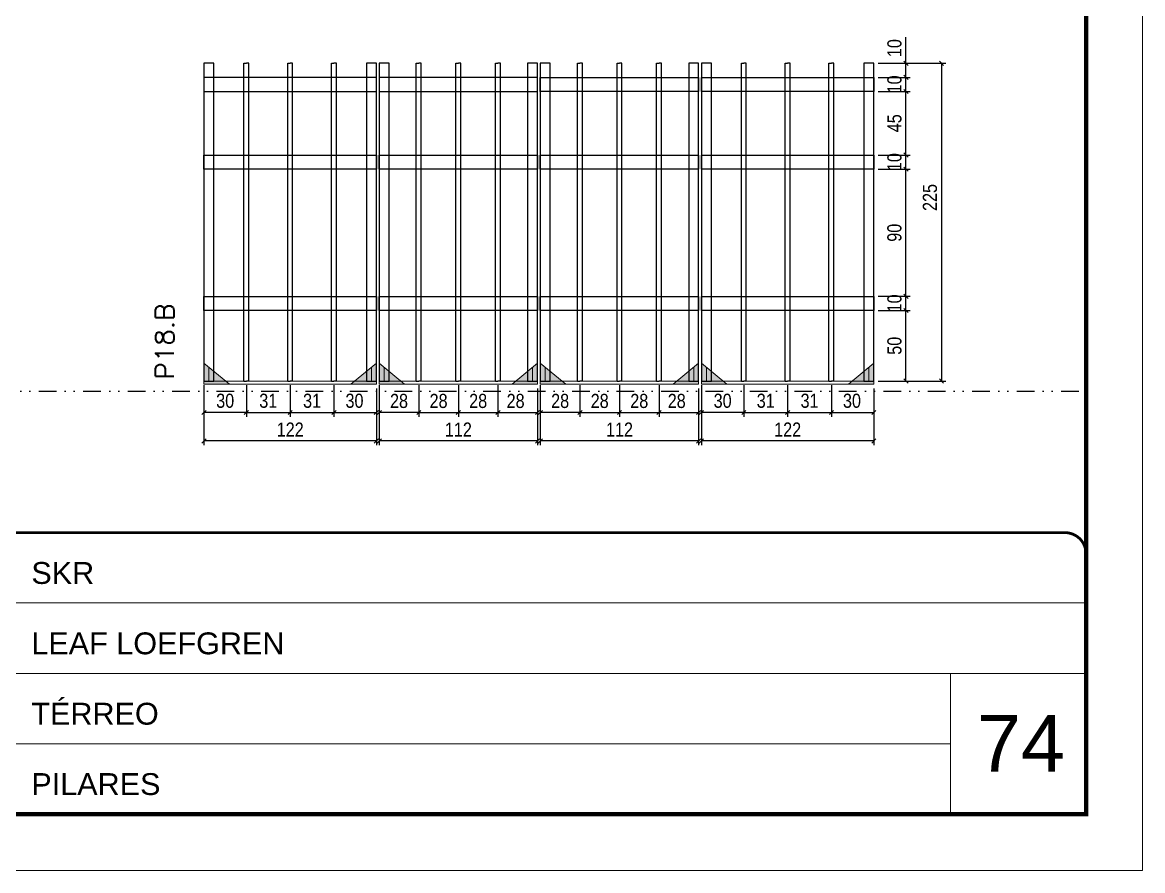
# Model space of a CAD drawing. Extents: x 14400 to 27878, y -21631 to 6985.
# Drawn here: x 16691 to 17483, y -14740 to -14139 of the extents above; entities that cross this region are included whole.
import ezdxf

# ---------------------------------------------------------------- set-up
doc = ezdxf.new("R2010")
doc.units = 0
for name, pattern in [('CONTINUO', [0]), ('DASHED', [0.75, 0.5, -0.25]), ('DIVIDE2', [0.625, 0.25, -0.125, 0, -0.125, 0, -0.125]), ('HIDDEN', [0.375, 0.25, -0.125])]:
    doc.linetypes.add(name, pattern=pattern)
for name, color, linetype, lineweight in [('CARIMBO', 255, 'Continuous', 9), ('Folhas', 255, 'Continuous', 9), ('Madeira', 126, 'Continuous', 18), ('Sarr 2.2x7', 40, 'Continuous', 9), ('SARRAFO DE PRESSAO', 251, 'DASHED', 9), ('Texto Seção', 7, 'Continuous', 15)]:
    doc.layers.add(name, color=color, linetype=linetype, lineweight=lineweight)
for name, color, linetype in [('COTA', 241, 'Continuous'), ('Nível', 160, 'Continuous'), ('SARR_2.2x10', 60, 'Continuous'), ('SARR_3.5x7', 81, 'Continuous'), ('SARR_7x7', 40, 'Continuous')]:
    doc.layers.add(name, color=color, linetype=linetype)
doc.styles.add('ARIAL', font='arial.ttf')
doc.styles.add('COTA TECNICA', font='techl___.ttf', dxfattribs={"height": 10})
doc.styles.add('REGUA-120', font='ROMANS.shx', dxfattribs={"height": 15})
doc.dimstyles.new('PAINEL', dxfattribs={"dimtxt": 10, "dimasz": 3, "dimexe": 3, "dimexo": 3, "dimgap": 3, "dimtad": 1, "dimdec": 1, "dimzin": 12, "dimdsep": 46, "dimtxsty": 'COTA TECNICA', "dimblk1": 'OBLIQUE', "dimblk2": 'OBLIQUE', "dimsah": 1, "dimcen": 0.9, "dimclrd": 4, "dimclre": 4, "dimclrt": 240, "dimadec": 1, "dimazin": 3, "dimtfac": 1, "dimtdec": 1, "dimtmove": 0, "dimatfit": 3, "dimfxl": 1, "dimtolj": 1, "dimtzin": 12, "dimarcsym": 0})

# ---------------------------------------------------------------- blocks, each defined once
blk = doc.blocks.new('9999999999')
at = {"color": 30, "linetype": 'CONTINUO'}
for p, q in [((98564.56, 34379.64), (99583.98, 34379.64)), ((98564.56, 34329.83), (99487.98, 34329.83)), ((99583.98, 34329.83), (99487.98, 34329.83)), ((99487.98, 34329.83), (99487.98, 34230.21)), ((98564.56, 34280.02), (99487.98, 34280.02))]:
    blk.add_line(p, q, dxfattribs=at)
at = {"color": 30, "linetype": 'CONTINUO', "const_width": 2}
blk.add_lwpolyline([(99583.98, 34230.21), (99583.98, 34414.45, 0.414214), (99568.98, 34429.45), (98228.98, 34429.45, 0.414214), (98213.98, 34414.45), (98213.98, 34245.21, 0.414214), (98228.98, 34230.21), (99583.98, 34230.21)], format="xyb", dxfattribs=at)
at = {"layer": 'Folhas'}
blk.add_lwpolyline([(98138.98, 34190.21), (99623.98, 34190.21), (99623.98, 35240.21), (98138.98, 35240.21)], close=True, dxfattribs=at)
at = {"layer": 'Folhas', "color": 30, "const_width": 3}
blk.add_lwpolyline([(98213.98, 34230.21), (99583.98, 34230.21), (99583.98, 35200.21), (98213.98, 35200.21)], close=True, dxfattribs=at)
at = {"color": 7, "linetype": 'Continuous', "ltscale": 5, "style": 'ARIAL'}
for s, height, p in [('SKR', 15.483, (98837.68, 34393.13)), ('LEAF LOEFGREN', 15.4829, (98837.68, 34343.32)), ('TÉRREO', 15.483, (98837.68, 34293.51)), ('PILARES', 15.483, (98837.68, 34243.7))]:
    blk.add_text(s, height=height, dxfattribs=at).set_placement(p)
blk = doc.blocks.new('_Oblique')
at = {"color": 0, "linetype": 'ByBlock', "lineweight": -2}
blk.add_line((-0.5, -0.5), (0.5, 0.5), dxfattribs=at)
blk = doc.blocks.new('*D2986')
at = {"layer": 'COTA', "color": 4, "lineweight": -2, "transparency": 16777216}
for p, q in [((16943.32, -14411.34), (16943.32, -14438.52)), ((17055.32, -14411.34), (17055.32, -14438.52)), ((17055.32, -14435.52), (16943.32, -14435.52))]:
    blk.add_line(p, q, dxfattribs=at)
at = {"layer": 'Defpoints', "color": 0, "transparency": 16777216}
for p in [(16943.32, -14408.34), (17055.32, -14408.34), (16943.32, -14435.52)]:
    blk.add_point(p, dxfattribs=at)
at = {"layer": 'COTA', "color": 4, "lineweight": -2, "transparency": 16777216, "xscale": 3, "yscale": 3, "zscale": 3, "rotation": 180}
blk.add_blockref('_Oblique', (16943.32, -14435.52), dxfattribs=at)
at = {"layer": 'COTA', "color": 4, "lineweight": -2, "transparency": 16777216, "xscale": 3, "yscale": 3, "zscale": 3}
blk.add_blockref('_Oblique', (17055.32, -14435.52), dxfattribs=at)
at = {"layer": 'COTA', "color": 240, "transparency": 16777216, "insert": (16999.32, -14427.46), "char_height": 10, "attachment_point": 5, "style": 'COTA TECNICA'}
blk.add_mtext('\\A1;112', dxfattribs=at)
blk = doc.blocks.new('*D2987')
at = {"layer": 'COTA', "color": 4, "lineweight": -2, "transparency": 16777216}
for p, q in [((16943.32, -14396.14), (16943.32, -14418.34)), ((16971.32, -14396.14), (16971.32, -14418.34)), ((16971.32, -14415.34), (16943.32, -14415.34))]:
    blk.add_line(p, q, dxfattribs=at)
at = {"layer": 'Defpoints', "color": 0, "transparency": 16777216}
for p in [(16943.32, -14393.14), (16971.32, -14393.14), (16943.32, -14415.34)]:
    blk.add_point(p, dxfattribs=at)
at = {"layer": 'COTA', "color": 4, "lineweight": -2, "transparency": 16777216, "xscale": 3, "yscale": 3, "zscale": 3, "rotation": 180}
blk.add_blockref('_Oblique', (16943.32, -14415.34), dxfattribs=at)
at = {"layer": 'COTA', "color": 4, "lineweight": -2, "transparency": 16777216, "xscale": 3, "yscale": 3, "zscale": 3}
blk.add_blockref('_Oblique', (16971.32, -14415.34), dxfattribs=at)
at = {"layer": 'COTA', "color": 240, "transparency": 16777216, "insert": (16957.32, -14407.25), "char_height": 10, "attachment_point": 5, "style": 'COTA TECNICA'}
blk.add_mtext('\\A1;28', dxfattribs=at)
blk = doc.blocks.new('*D2988')
at = {"layer": 'COTA', "color": 4, "lineweight": -2, "transparency": 16777216}
for p, q in [((17027.32, -14396.14), (17027.32, -14418.34)), ((17055.32, -14398.34), (17055.32, -14418.34)), ((17027.32, -14415.34), (17055.32, -14415.34))]:
    blk.add_line(p, q, dxfattribs=at)
at = {"layer": 'Defpoints', "color": 0, "transparency": 16777216}
for p in [(17027.32, -14393.14), (17055.32, -14395.34), (17055.32, -14415.34)]:
    blk.add_point(p, dxfattribs=at)
at = {"layer": 'COTA', "color": 4, "lineweight": -2, "transparency": 16777216, "xscale": 3, "yscale": 3, "zscale": 3, "rotation": 180}
blk.add_blockref('_Oblique', (17027.32, -14415.34), dxfattribs=at)
at = {"layer": 'COTA', "color": 4, "lineweight": -2, "transparency": 16777216, "xscale": 3, "yscale": 3, "zscale": 3}
blk.add_blockref('_Oblique', (17055.32, -14415.34), dxfattribs=at)
at = {"layer": 'COTA', "color": 240, "transparency": 16777216, "insert": (17039.82, -14407.25), "char_height": 10, "attachment_point": 5, "style": 'COTA TECNICA'}
blk.add_mtext('\\A1;28', dxfattribs=at)
blk = doc.blocks.new('*D2989')
at = {"layer": 'COTA', "color": 4, "lineweight": -2, "transparency": 16777216}
for p, q in [((16971.32, -14396.14), (16971.32, -14418.34)), ((16999.32, -14396.14), (16999.32, -14418.34)), ((16971.32, -14415.34), (16999.32, -14415.34))]:
    blk.add_line(p, q, dxfattribs=at)
at = {"layer": 'Defpoints', "color": 0, "transparency": 16777216}
for p in [(16971.32, -14393.14), (16999.32, -14393.14), (16999.32, -14415.34)]:
    blk.add_point(p, dxfattribs=at)
at = {"layer": 'COTA', "color": 4, "lineweight": -2, "transparency": 16777216, "xscale": 3, "yscale": 3, "zscale": 3, "rotation": 180}
blk.add_blockref('_Oblique', (16971.32, -14415.34), dxfattribs=at)
at = {"layer": 'COTA', "color": 4, "lineweight": -2, "transparency": 16777216, "xscale": 3, "yscale": 3, "zscale": 3}
blk.add_blockref('_Oblique', (16999.32, -14415.34), dxfattribs=at)
at = {"layer": 'COTA', "color": 240, "transparency": 16777216, "insert": (16985.32, -14407.25), "char_height": 10, "attachment_point": 5, "style": 'COTA TECNICA'}
blk.add_mtext('\\A1;28', dxfattribs=at)
blk = doc.blocks.new('*D2990')
at = {"layer": 'COTA', "color": 4, "lineweight": -2, "transparency": 16777216}
for p, q in [((16999.32, -14396.14), (16999.32, -14418.34)), ((17027.32, -14396.14), (17027.32, -14418.34)), ((16999.32, -14415.34), (17027.32, -14415.34))]:
    blk.add_line(p, q, dxfattribs=at)
at = {"layer": 'Defpoints', "color": 0, "transparency": 16777216}
for p in [(16999.32, -14393.14), (17027.32, -14393.14), (17027.32, -14415.34)]:
    blk.add_point(p, dxfattribs=at)
at = {"layer": 'COTA', "color": 4, "lineweight": -2, "transparency": 16777216, "xscale": 3, "yscale": 3, "zscale": 3, "rotation": 180}
blk.add_blockref('_Oblique', (16999.32, -14415.34), dxfattribs=at)
at = {"layer": 'COTA', "color": 4, "lineweight": -2, "transparency": 16777216, "xscale": 3, "yscale": 3, "zscale": 3}
blk.add_blockref('_Oblique', (17027.32, -14415.34), dxfattribs=at)
at = {"layer": 'COTA', "color": 240, "transparency": 16777216, "insert": (17013.32, -14407.25), "char_height": 10, "attachment_point": 5, "style": 'COTA TECNICA'}
blk.add_mtext('\\A1;28', dxfattribs=at)
blk = doc.blocks.new('*D2991')
at = {"layer": 'COTA', "color": 4, "lineweight": -2, "transparency": 16777216}
for p, q in [((16819.32, -14411.34), (16819.32, -14438.52)), ((16941.32, -14411.34), (16941.32, -14438.52)), ((16941.32, -14435.52), (16819.32, -14435.52))]:
    blk.add_line(p, q, dxfattribs=at)
at = {"layer": 'Defpoints', "color": 0, "transparency": 16777216}
for p in [(16819.32, -14408.34), (16941.32, -14408.34), (16819.32, -14435.52)]:
    blk.add_point(p, dxfattribs=at)
at = {"layer": 'COTA', "color": 4, "lineweight": -2, "transparency": 16777216, "xscale": 3, "yscale": 3, "zscale": 3, "rotation": 180}
blk.add_blockref('_Oblique', (16819.32, -14435.52), dxfattribs=at)
at = {"layer": 'COTA', "color": 4, "lineweight": -2, "transparency": 16777216, "xscale": 3, "yscale": 3, "zscale": 3}
blk.add_blockref('_Oblique', (16941.32, -14435.52), dxfattribs=at)
at = {"layer": 'COTA', "color": 240, "transparency": 16777216, "insert": (16880.32, -14427.46), "char_height": 10, "attachment_point": 5, "style": 'COTA TECNICA'}
blk.add_mtext('\\A1;122', dxfattribs=at)
blk = doc.blocks.new('*D2992')
at = {"layer": 'COTA', "color": 4, "lineweight": -2, "transparency": 16777216}
for p, q in [((16819.32, -14396.14), (16819.32, -14418.34)), ((16849.32, -14396.14), (16849.32, -14418.34)), ((16849.32, -14415.34), (16819.32, -14415.34))]:
    blk.add_line(p, q, dxfattribs=at)
at = {"layer": 'Defpoints', "color": 0, "transparency": 16777216}
for p in [(16819.32, -14393.14), (16849.32, -14393.14), (16819.32, -14415.34)]:
    blk.add_point(p, dxfattribs=at)
at = {"layer": 'COTA', "color": 4, "lineweight": -2, "transparency": 16777216, "xscale": 3, "yscale": 3, "zscale": 3, "rotation": 180}
blk.add_blockref('_Oblique', (16819.32, -14415.34), dxfattribs=at)
at = {"layer": 'COTA', "color": 4, "lineweight": -2, "transparency": 16777216, "xscale": 3, "yscale": 3, "zscale": 3}
blk.add_blockref('_Oblique', (16849.32, -14415.34), dxfattribs=at)
at = {"layer": 'COTA', "color": 240, "transparency": 16777216, "insert": (16834.32, -14407.12), "char_height": 10, "attachment_point": 5, "style": 'COTA TECNICA'}
blk.add_mtext('\\A1;30', dxfattribs=at)
blk = doc.blocks.new('*D2993')
at = {"layer": 'COTA', "color": 4, "lineweight": -2, "transparency": 16777216}
for p, q in [((16911.32, -14396.14), (16911.32, -14418.34)), ((16941.32, -14398.34), (16941.32, -14418.34)), ((16911.32, -14415.34), (16941.32, -14415.34))]:
    blk.add_line(p, q, dxfattribs=at)
at = {"layer": 'Defpoints', "color": 0, "transparency": 16777216}
for p in [(16911.32, -14393.14), (16941.32, -14395.34), (16941.32, -14415.34)]:
    blk.add_point(p, dxfattribs=at)
at = {"layer": 'COTA', "color": 4, "lineweight": -2, "transparency": 16777216, "xscale": 3, "yscale": 3, "zscale": 3, "rotation": 180}
blk.add_blockref('_Oblique', (16911.32, -14415.34), dxfattribs=at)
at = {"layer": 'COTA', "color": 4, "lineweight": -2, "transparency": 16777216, "xscale": 3, "yscale": 3, "zscale": 3}
blk.add_blockref('_Oblique', (16941.32, -14415.34), dxfattribs=at)
at = {"layer": 'COTA', "color": 240, "transparency": 16777216, "insert": (16925.82, -14407.12), "char_height": 10, "attachment_point": 5, "style": 'COTA TECNICA'}
blk.add_mtext('\\A1;30', dxfattribs=at)
blk = doc.blocks.new('*D2994')
at = {"layer": 'COTA', "color": 4, "lineweight": -2, "transparency": 16777216}
for p, q in [((16849.32, -14396.14), (16849.32, -14418.34)), ((16880.32, -14396.14), (16880.32, -14418.34)), ((16849.32, -14415.34), (16880.32, -14415.34))]:
    blk.add_line(p, q, dxfattribs=at)
at = {"layer": 'Defpoints', "color": 0, "transparency": 16777216}
for p in [(16849.32, -14393.14), (16880.32, -14393.14), (16880.32, -14415.34)]:
    blk.add_point(p, dxfattribs=at)
at = {"layer": 'COTA', "color": 4, "lineweight": -2, "transparency": 16777216, "xscale": 3, "yscale": 3, "zscale": 3, "rotation": 180}
blk.add_blockref('_Oblique', (16849.32, -14415.34), dxfattribs=at)
at = {"layer": 'COTA', "color": 4, "lineweight": -2, "transparency": 16777216, "xscale": 3, "yscale": 3, "zscale": 3}
blk.add_blockref('_Oblique', (16880.32, -14415.34), dxfattribs=at)
at = {"layer": 'COTA', "color": 240, "transparency": 16777216, "insert": (16864.82, -14407.12), "char_height": 10, "attachment_point": 5, "style": 'COTA TECNICA'}
blk.add_mtext('\\A1;31', dxfattribs=at)
blk = doc.blocks.new('*D2995')
at = {"layer": 'COTA', "color": 4, "lineweight": -2, "transparency": 16777216}
for p, q in [((16880.32, -14396.14), (16880.32, -14418.34)), ((16911.32, -14396.14), (16911.32, -14418.34)), ((16880.32, -14415.34), (16911.32, -14415.34))]:
    blk.add_line(p, q, dxfattribs=at)
at = {"layer": 'Defpoints', "color": 0, "transparency": 16777216}
for p in [(16880.32, -14393.14), (16911.32, -14393.14), (16911.32, -14415.34)]:
    blk.add_point(p, dxfattribs=at)
at = {"layer": 'COTA', "color": 4, "lineweight": -2, "transparency": 16777216, "xscale": 3, "yscale": 3, "zscale": 3, "rotation": 180}
blk.add_blockref('_Oblique', (16880.32, -14415.34), dxfattribs=at)
at = {"layer": 'COTA', "color": 4, "lineweight": -2, "transparency": 16777216, "xscale": 3, "yscale": 3, "zscale": 3}
blk.add_blockref('_Oblique', (16911.32, -14415.34), dxfattribs=at)
at = {"layer": 'COTA', "color": 240, "transparency": 16777216, "insert": (16895.82, -14407.12), "char_height": 10, "attachment_point": 5, "style": 'COTA TECNICA'}
blk.add_mtext('\\A1;31', dxfattribs=at)
blk = doc.blocks.new('*D2996')
at = {"layer": 'COTA', "color": 4, "lineweight": -2, "transparency": 16777216}
for p, q in [((17057.32, -14411.34), (17057.32, -14438.52)), ((17169.32, -14411.34), (17169.32, -14438.52)), ((17169.32, -14435.52), (17057.32, -14435.52))]:
    blk.add_line(p, q, dxfattribs=at)
at = {"layer": 'Defpoints', "color": 0, "transparency": 16777216}
for p in [(17057.32, -14408.34), (17169.32, -14408.34), (17057.32, -14435.52)]:
    blk.add_point(p, dxfattribs=at)
at = {"layer": 'COTA', "color": 4, "lineweight": -2, "transparency": 16777216, "xscale": 3, "yscale": 3, "zscale": 3, "rotation": 180}
blk.add_blockref('_Oblique', (17057.32, -14435.52), dxfattribs=at)
at = {"layer": 'COTA', "color": 4, "lineweight": -2, "transparency": 16777216, "xscale": 3, "yscale": 3, "zscale": 3}
blk.add_blockref('_Oblique', (17169.32, -14435.52), dxfattribs=at)
at = {"layer": 'COTA', "color": 240, "transparency": 16777216, "insert": (17113.32, -14427.46), "char_height": 10, "attachment_point": 5, "style": 'COTA TECNICA'}
blk.add_mtext('\\A1;112', dxfattribs=at)
blk = doc.blocks.new('*D2997')
at = {"layer": 'COTA', "color": 4, "lineweight": -2, "transparency": 16777216}
for p, q in [((17057.32, -14396.14), (17057.32, -14418.34)), ((17085.32, -14396.14), (17085.32, -14418.34)), ((17085.32, -14415.34), (17057.32, -14415.34))]:
    blk.add_line(p, q, dxfattribs=at)
at = {"layer": 'Defpoints', "color": 0, "transparency": 16777216}
for p in [(17057.32, -14393.14), (17085.32, -14393.14), (17057.32, -14415.34)]:
    blk.add_point(p, dxfattribs=at)
at = {"layer": 'COTA', "color": 4, "lineweight": -2, "transparency": 16777216, "xscale": 3, "yscale": 3, "zscale": 3, "rotation": 180}
blk.add_blockref('_Oblique', (17057.32, -14415.34), dxfattribs=at)
at = {"layer": 'COTA', "color": 4, "lineweight": -2, "transparency": 16777216, "xscale": 3, "yscale": 3, "zscale": 3}
blk.add_blockref('_Oblique', (17085.32, -14415.34), dxfattribs=at)
at = {"layer": 'COTA', "color": 240, "transparency": 16777216, "insert": (17071.32, -14407.25), "char_height": 10, "attachment_point": 5, "style": 'COTA TECNICA'}
blk.add_mtext('\\A1;28', dxfattribs=at)
blk = doc.blocks.new('*D2998')
at = {"layer": 'COTA', "color": 4, "lineweight": -2, "transparency": 16777216}
for p, q in [((17141.32, -14396.14), (17141.32, -14418.34)), ((17169.32, -14398.34), (17169.32, -14418.34)), ((17141.32, -14415.34), (17169.32, -14415.34))]:
    blk.add_line(p, q, dxfattribs=at)
at = {"layer": 'Defpoints', "color": 0, "transparency": 16777216}
for p in [(17141.32, -14393.14), (17169.32, -14395.34), (17169.32, -14415.34)]:
    blk.add_point(p, dxfattribs=at)
at = {"layer": 'COTA', "color": 4, "lineweight": -2, "transparency": 16777216, "xscale": 3, "yscale": 3, "zscale": 3, "rotation": 180}
blk.add_blockref('_Oblique', (17141.32, -14415.34), dxfattribs=at)
at = {"layer": 'COTA', "color": 4, "lineweight": -2, "transparency": 16777216, "xscale": 3, "yscale": 3, "zscale": 3}
blk.add_blockref('_Oblique', (17169.32, -14415.34), dxfattribs=at)
at = {"layer": 'COTA', "color": 240, "transparency": 16777216, "insert": (17153.82, -14407.25), "char_height": 10, "attachment_point": 5, "style": 'COTA TECNICA'}
blk.add_mtext('\\A1;28', dxfattribs=at)
blk = doc.blocks.new('*D2999')
at = {"layer": 'COTA', "color": 4, "lineweight": -2, "transparency": 16777216}
for p, q in [((17085.32, -14396.14), (17085.32, -14418.34)), ((17113.32, -14396.14), (17113.32, -14418.34)), ((17085.32, -14415.34), (17113.32, -14415.34))]:
    blk.add_line(p, q, dxfattribs=at)
at = {"layer": 'Defpoints', "color": 0, "transparency": 16777216}
for p in [(17085.32, -14393.14), (17113.32, -14393.14), (17113.32, -14415.34)]:
    blk.add_point(p, dxfattribs=at)
at = {"layer": 'COTA', "color": 4, "lineweight": -2, "transparency": 16777216, "xscale": 3, "yscale": 3, "zscale": 3, "rotation": 180}
blk.add_blockref('_Oblique', (17085.32, -14415.34), dxfattribs=at)
at = {"layer": 'COTA', "color": 4, "lineweight": -2, "transparency": 16777216, "xscale": 3, "yscale": 3, "zscale": 3}
blk.add_blockref('_Oblique', (17113.32, -14415.34), dxfattribs=at)
at = {"layer": 'COTA', "color": 240, "transparency": 16777216, "insert": (17099.32, -14407.25), "char_height": 10, "attachment_point": 5, "style": 'COTA TECNICA'}
blk.add_mtext('\\A1;28', dxfattribs=at)
blk = doc.blocks.new('*D3000')
at = {"layer": 'COTA', "color": 4, "lineweight": -2, "transparency": 16777216}
for p, q in [((17113.32, -14396.14), (17113.32, -14418.34)), ((17141.32, -14396.14), (17141.32, -14418.34)), ((17113.32, -14415.34), (17141.32, -14415.34))]:
    blk.add_line(p, q, dxfattribs=at)
at = {"layer": 'Defpoints', "color": 0, "transparency": 16777216}
for p in [(17113.32, -14393.14), (17141.32, -14393.14), (17141.32, -14415.34)]:
    blk.add_point(p, dxfattribs=at)
at = {"layer": 'COTA', "color": 4, "lineweight": -2, "transparency": 16777216, "xscale": 3, "yscale": 3, "zscale": 3, "rotation": 180}
blk.add_blockref('_Oblique', (17113.32, -14415.34), dxfattribs=at)
at = {"layer": 'COTA', "color": 4, "lineweight": -2, "transparency": 16777216, "xscale": 3, "yscale": 3, "zscale": 3}
blk.add_blockref('_Oblique', (17141.32, -14415.34), dxfattribs=at)
at = {"layer": 'COTA', "color": 240, "transparency": 16777216, "insert": (17127.32, -14407.25), "char_height": 10, "attachment_point": 5, "style": 'COTA TECNICA'}
blk.add_mtext('\\A1;28', dxfattribs=at)
blk = doc.blocks.new('*D3001')
at = {"layer": 'COTA', "color": 4, "lineweight": -2, "transparency": 16777216}
for p, q in [((17171.32, -14411.34), (17171.32, -14438.52)), ((17293.32, -14411.34), (17293.32, -14438.52)), ((17293.32, -14435.52), (17171.32, -14435.52))]:
    blk.add_line(p, q, dxfattribs=at)
at = {"layer": 'Defpoints', "color": 0, "transparency": 16777216}
for p in [(17171.32, -14408.34), (17293.32, -14408.34), (17171.32, -14435.52)]:
    blk.add_point(p, dxfattribs=at)
at = {"layer": 'COTA', "color": 4, "lineweight": -2, "transparency": 16777216, "xscale": 3, "yscale": 3, "zscale": 3, "rotation": 180}
blk.add_blockref('_Oblique', (17171.32, -14435.52), dxfattribs=at)
at = {"layer": 'COTA', "color": 4, "lineweight": -2, "transparency": 16777216, "xscale": 3, "yscale": 3, "zscale": 3}
blk.add_blockref('_Oblique', (17293.32, -14435.52), dxfattribs=at)
at = {"layer": 'COTA', "color": 240, "transparency": 16777216, "insert": (17232.32, -14427.46), "char_height": 10, "attachment_point": 5, "style": 'COTA TECNICA'}
blk.add_mtext('\\A1;122', dxfattribs=at)
blk = doc.blocks.new('*D3002')
at = {"layer": 'COTA', "color": 4, "lineweight": -2, "transparency": 16777216}
for p, q in [((17171.32, -14396.14), (17171.32, -14418.34)), ((17201.32, -14396.14), (17201.32, -14418.34)), ((17201.32, -14415.34), (17171.32, -14415.34))]:
    blk.add_line(p, q, dxfattribs=at)
at = {"layer": 'Defpoints', "color": 0, "transparency": 16777216}
for p in [(17171.32, -14393.14), (17201.32, -14393.14), (17171.32, -14415.34)]:
    blk.add_point(p, dxfattribs=at)
at = {"layer": 'COTA', "color": 4, "lineweight": -2, "transparency": 16777216, "xscale": 3, "yscale": 3, "zscale": 3, "rotation": 180}
blk.add_blockref('_Oblique', (17171.32, -14415.34), dxfattribs=at)
at = {"layer": 'COTA', "color": 4, "lineweight": -2, "transparency": 16777216, "xscale": 3, "yscale": 3, "zscale": 3}
blk.add_blockref('_Oblique', (17201.32, -14415.34), dxfattribs=at)
at = {"layer": 'COTA', "color": 240, "transparency": 16777216, "insert": (17186.32, -14407.12), "char_height": 10, "attachment_point": 5, "style": 'COTA TECNICA'}
blk.add_mtext('\\A1;30', dxfattribs=at)
blk = doc.blocks.new('*D3003')
at = {"layer": 'COTA', "color": 4, "lineweight": -2, "transparency": 16777216}
for p, q in [((17263.32, -14396.14), (17263.32, -14418.34)), ((17293.32, -14398.34), (17293.32, -14418.34)), ((17263.32, -14415.34), (17293.32, -14415.34))]:
    blk.add_line(p, q, dxfattribs=at)
at = {"layer": 'Defpoints', "color": 0, "transparency": 16777216}
for p in [(17263.32, -14393.14), (17293.32, -14395.34), (17293.32, -14415.34)]:
    blk.add_point(p, dxfattribs=at)
at = {"layer": 'COTA', "color": 4, "lineweight": -2, "transparency": 16777216, "xscale": 3, "yscale": 3, "zscale": 3, "rotation": 180}
blk.add_blockref('_Oblique', (17263.32, -14415.34), dxfattribs=at)
at = {"layer": 'COTA', "color": 4, "lineweight": -2, "transparency": 16777216, "xscale": 3, "yscale": 3, "zscale": 3}
blk.add_blockref('_Oblique', (17293.32, -14415.34), dxfattribs=at)
at = {"layer": 'COTA', "color": 240, "transparency": 16777216, "insert": (17277.82, -14407.12), "char_height": 10, "attachment_point": 5, "style": 'COTA TECNICA'}
blk.add_mtext('\\A1;30', dxfattribs=at)
blk = doc.blocks.new('*D3004')
at = {"layer": 'COTA', "color": 4, "lineweight": -2, "transparency": 16777216}
for p, q in [((17201.32, -14396.14), (17201.32, -14418.34)), ((17232.32, -14396.14), (17232.32, -14418.34)), ((17201.32, -14415.34), (17232.32, -14415.34))]:
    blk.add_line(p, q, dxfattribs=at)
at = {"layer": 'Defpoints', "color": 0, "transparency": 16777216}
for p in [(17201.32, -14393.14), (17232.32, -14393.14), (17232.32, -14415.34)]:
    blk.add_point(p, dxfattribs=at)
at = {"layer": 'COTA', "color": 4, "lineweight": -2, "transparency": 16777216, "xscale": 3, "yscale": 3, "zscale": 3, "rotation": 180}
blk.add_blockref('_Oblique', (17201.32, -14415.34), dxfattribs=at)
at = {"layer": 'COTA', "color": 4, "lineweight": -2, "transparency": 16777216, "xscale": 3, "yscale": 3, "zscale": 3}
blk.add_blockref('_Oblique', (17232.32, -14415.34), dxfattribs=at)
at = {"layer": 'COTA', "color": 240, "transparency": 16777216, "insert": (17216.82, -14407.12), "char_height": 10, "attachment_point": 5, "style": 'COTA TECNICA'}
blk.add_mtext('\\A1;31', dxfattribs=at)
blk = doc.blocks.new('*D3005')
at = {"layer": 'COTA', "color": 4, "lineweight": -2, "transparency": 16777216}
for p, q in [((17296.32, -14343.14), (17319.02, -14343.14)), ((17316.02, -14393.14), (17316.02, -14343.14)), ((17296.32, -14393.14), (17319.02, -14393.14))]:
    blk.add_line(p, q, dxfattribs=at)
at = {"layer": 'Defpoints', "color": 0, "transparency": 16777216}
for p in [(17293.32, -14343.14), (17316.02, -14343.14), (17293.32, -14393.14)]:
    blk.add_point(p, dxfattribs=at)
at = {"layer": 'COTA', "color": 4, "lineweight": -2, "transparency": 16777216, "xscale": 3, "yscale": 3, "zscale": 3}
for p, rotation in [((17316.02, -14343.14), 90), ((17316.02, -14393.14), 270)]:
    blk.add_blockref('_Oblique', p, dxfattribs=dict(at, rotation=rotation))
at = {"layer": 'COTA', "color": 240, "transparency": 16777216, "insert": (17307.91, -14368.14), "char_height": 10, "attachment_point": 5, "rotation": 90, "style": 'COTA TECNICA'}
blk.add_mtext('\\A1;50', dxfattribs=at)
blk = doc.blocks.new('*D3006')
at = {"layer": 'COTA', "color": 4, "lineweight": -2, "transparency": 16777216}
for p, q in [((17232.32, -14396.14), (17232.32, -14418.34)), ((17263.32, -14396.14), (17263.32, -14418.34)), ((17232.32, -14415.34), (17263.32, -14415.34))]:
    blk.add_line(p, q, dxfattribs=at)
at = {"layer": 'Defpoints', "color": 0, "transparency": 16777216}
for p in [(17232.32, -14393.14), (17263.32, -14393.14), (17263.32, -14415.34)]:
    blk.add_point(p, dxfattribs=at)
at = {"layer": 'COTA', "color": 4, "lineweight": -2, "transparency": 16777216, "xscale": 3, "yscale": 3, "zscale": 3, "rotation": 180}
blk.add_blockref('_Oblique', (17232.32, -14415.34), dxfattribs=at)
at = {"layer": 'COTA', "color": 4, "lineweight": -2, "transparency": 16777216, "xscale": 3, "yscale": 3, "zscale": 3}
blk.add_blockref('_Oblique', (17263.32, -14415.34), dxfattribs=at)
at = {"layer": 'COTA', "color": 240, "transparency": 16777216, "insert": (17247.82, -14407.12), "char_height": 10, "attachment_point": 5, "style": 'COTA TECNICA'}
blk.add_mtext('\\A1;31', dxfattribs=at)
blk = doc.blocks.new('*D3007')
at = {"layer": 'COTA', "color": 4, "lineweight": -2, "transparency": 16777216}
for p, q in [((17296.32, -14333.14), (17319.02, -14333.14)), ((17316.02, -14343.14), (17316.02, -14333.14)), ((17296.32, -14343.14), (17319.02, -14343.14))]:
    blk.add_line(p, q, dxfattribs=at)
at = {"layer": 'Defpoints', "color": 0, "transparency": 16777216}
for p in [(17293.32, -14333.14), (17316.02, -14333.14), (17293.32, -14343.14)]:
    blk.add_point(p, dxfattribs=at)
at = {"layer": 'COTA', "color": 4, "lineweight": -2, "transparency": 16777216, "xscale": 3, "yscale": 3, "zscale": 3}
for p, rotation in [((17316.02, -14333.14), 90), ((17316.02, -14343.14), 270)]:
    blk.add_blockref('_Oblique', p, dxfattribs=dict(at, rotation=rotation))
at = {"layer": 'COTA', "color": 240, "transparency": 16777216, "insert": (17307.92, -14338.14), "char_height": 10, "attachment_point": 5, "rotation": 90, "style": 'COTA TECNICA'}
blk.add_mtext('\\A1;10', dxfattribs=at)
blk = doc.blocks.new('*D3008')
at = {"layer": 'COTA', "color": 4, "lineweight": -2, "transparency": 16777216}
for p, q in [((17296.32, -14243.14), (17319.02, -14243.14)), ((17316.02, -14333.14), (17316.02, -14243.14)), ((17296.32, -14333.14), (17319.02, -14333.14))]:
    blk.add_line(p, q, dxfattribs=at)
at = {"layer": 'Defpoints', "color": 0, "transparency": 16777216}
for p in [(17293.32, -14243.14), (17316.02, -14243.14), (17293.32, -14333.14)]:
    blk.add_point(p, dxfattribs=at)
at = {"layer": 'COTA', "color": 4, "lineweight": -2, "transparency": 16777216, "xscale": 3, "yscale": 3, "zscale": 3}
for p, rotation in [((17316.02, -14243.14), 90), ((17316.02, -14333.14), 270)]:
    blk.add_blockref('_Oblique', p, dxfattribs=dict(at, rotation=rotation))
at = {"layer": 'COTA', "color": 240, "transparency": 16777216, "insert": (17307.89, -14288.14), "char_height": 10, "attachment_point": 5, "rotation": 90, "style": 'COTA TECNICA'}
blk.add_mtext('\\A1;90', dxfattribs=at)
blk = doc.blocks.new('*D3009')
at = {"layer": 'COTA', "color": 4, "lineweight": -2, "transparency": 16777216}
for p, q in [((17296.32, -14233.14), (17319.02, -14233.14)), ((17316.02, -14243.14), (17316.02, -14233.14)), ((17296.32, -14243.14), (17319.02, -14243.14))]:
    blk.add_line(p, q, dxfattribs=at)
at = {"layer": 'Defpoints', "color": 0, "transparency": 16777216}
for p in [(17293.32, -14233.14), (17316.02, -14233.14), (17293.32, -14243.14)]:
    blk.add_point(p, dxfattribs=at)
at = {"layer": 'COTA', "color": 4, "lineweight": -2, "transparency": 16777216, "xscale": 3, "yscale": 3, "zscale": 3}
for p, rotation in [((17316.02, -14233.14), 90), ((17316.02, -14243.14), 270)]:
    blk.add_blockref('_Oblique', p, dxfattribs=dict(at, rotation=rotation))
at = {"layer": 'COTA', "color": 240, "transparency": 16777216, "insert": (17307.92, -14238.14), "char_height": 10, "attachment_point": 5, "rotation": 90, "style": 'COTA TECNICA'}
blk.add_mtext('\\A1;10', dxfattribs=at)
blk = doc.blocks.new('*D3010')
at = {"layer": 'COTA', "color": 4, "lineweight": -2, "transparency": 16777216}
for p, q in [((17296.32, -14188.18), (17319.02, -14188.18)), ((17316.02, -14233.14), (17316.02, -14188.18)), ((17296.32, -14233.14), (17319.02, -14233.14))]:
    blk.add_line(p, q, dxfattribs=at)
at = {"layer": 'Defpoints', "color": 0, "transparency": 16777216}
for p in [(17293.32, -14188.18), (17316.02, -14188.18), (17293.32, -14233.14)]:
    blk.add_point(p, dxfattribs=at)
at = {"layer": 'COTA', "color": 4, "lineweight": -2, "transparency": 16777216, "xscale": 3, "yscale": 3, "zscale": 3}
for p, rotation in [((17316.02, -14188.18), 90), ((17316.02, -14233.14), 270)]:
    blk.add_blockref('_Oblique', p, dxfattribs=dict(at, rotation=rotation))
at = {"layer": 'COTA', "color": 240, "transparency": 16777216, "insert": (17307.91, -14210.66), "char_height": 10, "attachment_point": 5, "rotation": 90, "style": 'COTA TECNICA'}
blk.add_mtext('\\A1;45', dxfattribs=at)
blk = doc.blocks.new('*D3011')
at = {"layer": 'COTA', "color": 4, "lineweight": -2, "transparency": 16777216}
for p, q in [((17296.32, -14178.14), (17319.02, -14178.14)), ((17316.02, -14188.14), (17316.02, -14178.14)), ((17296.32, -14188.14), (17319.02, -14188.14))]:
    blk.add_line(p, q, dxfattribs=at)
at = {"layer": 'Defpoints', "color": 0, "transparency": 16777216}
for p in [(17293.32, -14178.14), (17316.02, -14178.14), (17293.32, -14188.14)]:
    blk.add_point(p, dxfattribs=at)
at = {"layer": 'COTA', "color": 4, "lineweight": -2, "transparency": 16777216, "xscale": 3, "yscale": 3, "zscale": 3}
for p, rotation in [((17316.02, -14178.14), 90), ((17316.02, -14188.14), 270)]:
    blk.add_blockref('_Oblique', p, dxfattribs=dict(at, rotation=rotation))
at = {"layer": 'COTA', "color": 240, "transparency": 16777216, "insert": (17307.92, -14183.14), "char_height": 10, "attachment_point": 5, "rotation": 90, "style": 'COTA TECNICA'}
blk.add_mtext('\\A1;10', dxfattribs=at)
blk = doc.blocks.new('*D3012')
at = {"layer": 'COTA', "color": 4, "lineweight": -2, "transparency": 16777216}
for p, q in [((17296.32, -14168.18), (17344.15, -14168.18)), ((17341.15, -14168.18), (17341.15, -14393.14)), ((17296.32, -14393.14), (17344.15, -14393.14))]:
    blk.add_line(p, q, dxfattribs=at)
at = {"layer": 'Defpoints', "color": 0, "transparency": 16777216}
for p in [(17293.32, -14168.18), (17293.32, -14393.14), (17341.15, -14393.14)]:
    blk.add_point(p, dxfattribs=at)
at = {"layer": 'COTA', "color": 4, "lineweight": -2, "transparency": 16777216, "xscale": 3, "yscale": 3, "zscale": 3}
for p, rotation in [((17341.15, -14168.18), 90), ((17341.15, -14393.14), 270)]:
    blk.add_blockref('_Oblique', p, dxfattribs=dict(at, rotation=rotation))
at = {"layer": 'COTA', "color": 240, "transparency": 16777216, "insert": (17333.04, -14263.18), "char_height": 10, "attachment_point": 5, "rotation": 90, "style": 'COTA TECNICA'}
blk.add_mtext('\\A1;225', dxfattribs=at)
blk = doc.blocks.new('*D3062')
at = {"layer": 'COTA', "color": 4, "lineweight": -2, "transparency": 16777216}
for p, q in [((17316.02, -14168.18), (17316.02, -14149.75)), ((17296.32, -14168.18), (17319.02, -14168.18)), ((17316.02, -14178.18), (17316.02, -14168.18)), ((17296.32, -14178.18), (17319.02, -14178.18))]:
    blk.add_line(p, q, dxfattribs=at)
at = {"layer": 'Defpoints', "color": 0, "transparency": 16777216}
for p in [(17293.32, -14168.18), (17316.02, -14168.18), (17293.32, -14178.18)]:
    blk.add_point(p, dxfattribs=at)
at = {"layer": 'COTA', "color": 4, "lineweight": -2, "transparency": 16777216, "xscale": 3, "yscale": 3, "zscale": 3}
for p, rotation in [((17316.02, -14168.18), 90), ((17316.02, -14178.18), 270)]:
    blk.add_blockref('_Oblique', p, dxfattribs=dict(at, rotation=rotation))
at = {"layer": 'COTA', "color": 240, "transparency": 16777216, "insert": (17307.92, -14157.46), "char_height": 10, "attachment_point": 5, "rotation": 90, "style": 'COTA TECNICA'}
blk.add_mtext('\\A1;10', dxfattribs=at)

msp = doc.modelspace()

# ---------------------------------------------------------------- hatches: boundary and pattern name
at = {"layer": 'Madeira'}
h = msp.add_hatch(color=252, dxfattribs=at)
h.dxf.hatch_style = 2
h.paths.add_polyline_path([(16819.32, -14380.34), (16819.32, -14395.34), (16837.32, -14395.34)])
h = msp.add_hatch(color=252, dxfattribs=at)
h.dxf.hatch_style = 2
h.paths.add_polyline_path([(16941.32, -14380.34), (16941.32, -14395.34), (16923.32, -14395.34)])
h = msp.add_hatch(color=252, dxfattribs=at)
h.dxf.hatch_style = 2
h.paths.add_polyline_path([(16943.32, -14380.34), (16943.32, -14395.34), (16961.32, -14395.34)])
h = msp.add_hatch(color=252, dxfattribs=at)
h.dxf.hatch_style = 2
h.paths.add_polyline_path([(17055.32, -14380.34), (17055.32, -14395.34), (17037.32, -14395.34)])
h = msp.add_hatch(color=252, dxfattribs=at)
h.dxf.hatch_style = 2
h.paths.add_polyline_path([(17057.32, -14380.34), (17057.32, -14395.34), (17075.32, -14395.34)])
h = msp.add_hatch(color=252, dxfattribs=at)
h.dxf.hatch_style = 2
h.paths.add_polyline_path([(17169.32, -14380.34), (17169.32, -14395.34), (17151.32, -14395.34)])
h = msp.add_hatch(color=252, dxfattribs=at)
h.dxf.hatch_style = 2
h.paths.add_polyline_path([(17171.32, -14380.34), (17171.32, -14395.34), (17189.32, -14395.34)])
h = msp.add_hatch(color=252, dxfattribs=at)
h.dxf.hatch_style = 2
h.paths.add_polyline_path([(17293.32, -14380.34), (17293.32, -14395.34), (17275.32, -14395.34)])

# ---------------------------------------------------------------- linework, layer by layer
at = {"layer": 'Madeira', "color": 1, "linetype": 'HIDDEN'}
for p, q in [((16822.82, -14383.84), (16822.82, -14393.14)), ((16822.82, -14383.84), (16822.82, -14393.14)), ((16937.82, -14383.84), (16937.82, -14393.14)), ((16937.82, -14383.84), (16937.82, -14393.14)), ((16946.82, -14383.84), (16946.82, -14393.14)), ((16946.82, -14383.84), (16946.82, -14393.14)), ((17051.82, -14383.84), (17051.82, -14393.14)), ((17051.82, -14383.84), (17051.82, -14393.14)), ((17060.82, -14383.84), (17060.82, -14393.14)), ((17060.82, -14383.84), (17060.82, -14393.14)), ((17165.82, -14383.84), (17165.82, -14393.14)), ((17165.82, -14383.84), (17165.82, -14393.14)), ((17174.82, -14383.84), (17174.82, -14393.14)), ((17174.82, -14383.84), (17174.82, -14393.14)), ((17289.82, -14383.84), (17289.82, -14393.14)), ((17289.82, -14383.84), (17289.82, -14393.14)), ((16829.16, -14393.14), (16819.32, -14393.14)), ((16829.16, -14393.14), (16819.32, -14393.14)), ((16835.12, -14393.14), (16819.32, -14393.14)), ((16826.32, -14387.34), (16826.32, -14393.14)), ((16925.52, -14393.14), (16941.32, -14393.14)), ((16931.49, -14393.14), (16941.32, -14393.14)), ((16931.49, -14393.14), (16941.32, -14393.14)), ((16953.16, -14393.14), (16943.32, -14393.14)), ((16953.16, -14393.14), (16943.32, -14393.14)), ((16959.12, -14393.14), (16943.32, -14393.14)), ((16950.32, -14387.34), (16950.32, -14393.14)), ((17039.52, -14393.14), (17055.32, -14393.14)), ((17045.49, -14393.14), (17055.32, -14393.14)), ((17045.49, -14393.14), (17055.32, -14393.14)), ((17067.16, -14393.14), (17057.32, -14393.14)), ((17067.16, -14393.14), (17057.32, -14393.14)), ((17073.12, -14393.14), (17057.32, -14393.14)), ((17064.32, -14387.34), (17064.32, -14393.14)), ((17153.52, -14393.14), (17169.32, -14393.14)), ((17159.49, -14393.14), (17169.32, -14393.14)), ((17159.49, -14393.14), (17169.32, -14393.14)), ((17181.16, -14393.14), (17171.32, -14393.14)), ((17181.16, -14393.14), (17171.32, -14393.14)), ((17187.12, -14393.14), (17171.32, -14393.14)), ((17178.32, -14387.34), (17178.32, -14393.14)), ((17277.52, -14393.14), (17293.32, -14393.14)), ((17283.49, -14393.14), (17293.32, -14393.14)), ((17283.49, -14393.14), (17293.32, -14393.14))]:
    msp.add_line(p, q, dxfattribs=at)
at = {"layer": 'Madeira'}
for p, q in [((16819.32, -14393.14), (16819.32, -14395.34)), ((16819.32, -14393.14), (16819.32, -14395.34)), ((16819.32, -14393.14), (16819.32, -14395.34)), ((16943.32, -14393.14), (16943.32, -14395.34)), ((16943.32, -14393.14), (16943.32, -14395.34)), ((16943.32, -14393.14), (16943.32, -14395.34)), ((17057.32, -14393.14), (17057.32, -14395.34)), ((17057.32, -14393.14), (17057.32, -14395.34)), ((17057.32, -14393.14), (17057.32, -14395.34)), ((17171.32, -14393.14), (17171.32, -14395.34)), ((17171.32, -14393.14), (17171.32, -14395.34)), ((17171.32, -14393.14), (17171.32, -14395.34))]:
    msp.add_line(p, q, dxfattribs=at)
at = {"layer": 'Madeira', "color": 0}
for points in [[(16819.32, -14380.34), (16819.32, -14395.34), (16837.32, -14395.34), (16819.32, -14380.34)], [(16941.32, -14380.34), (16941.32, -14395.34), (16923.32, -14395.34), (16941.32, -14380.34)], [(16943.32, -14380.34), (16943.32, -14395.34), (16961.32, -14395.34), (16943.32, -14380.34)], [(17055.32, -14380.34), (17055.32, -14395.34), (17037.32, -14395.34), (17055.32, -14380.34)], [(17057.32, -14380.34), (17057.32, -14395.34), (17075.32, -14395.34), (17057.32, -14380.34)], [(17169.32, -14380.34), (17169.32, -14395.34), (17151.32, -14395.34), (17169.32, -14380.34)], [(17171.32, -14380.34), (17171.32, -14395.34), (17189.32, -14395.34), (17171.32, -14380.34)], [(17293.32, -14380.34), (17293.32, -14395.34), (17275.32, -14395.34), (17293.32, -14380.34)]]:
    msp.add_lwpolyline(points, dxfattribs=at)
at = {"layer": 'Nível', "color": 4, "linetype": 'DIVIDE2', "ltscale": 50}
msp.add_line((16073.47, -14400.34), (17443.47, -14400.34), dxfattribs=at)
at = {"layer": 'Sarr 2.2x7'}
for points in [[(16941.32, -14393.14), (16819.32, -14393.14), (16819.32, -14395.34), (16941.32, -14395.34)], [(17055.32, -14393.14), (16943.32, -14393.14), (16943.32, -14395.34), (17055.32, -14395.34)], [(17169.32, -14393.14), (17057.32, -14393.14), (17057.32, -14395.34), (17169.32, -14395.34)], [(17293.32, -14393.14), (17171.32, -14393.14), (17171.32, -14395.34), (17293.32, -14395.34)]]:
    msp.add_lwpolyline(points, close=True, dxfattribs=at)
at = {"layer": 'SARR_2.2x10'}
for points in [[(16941.32, -14178.18), (16819.32, -14178.18), (16819.32, -14188.18), (16941.32, -14188.18)], [(17055.32, -14178.18), (16943.32, -14178.18), (16943.32, -14188.18), (17055.32, -14188.18)], [(17057.32, -14178.18), (17169.32, -14178.18), (17169.32, -14188.18), (17057.32, -14188.18)], [(17171.32, -14178.18), (17293.32, -14178.18), (17293.32, -14188.18), (17171.32, -14188.18)], [(16819.32, -14233.18), (16941.32, -14233.18), (16941.32, -14243.18), (16819.32, -14243.18)], [(16943.32, -14233.18), (17055.32, -14233.18), (17055.32, -14243.18), (16943.32, -14243.18)], [(17057.32, -14233.18), (17169.32, -14233.18), (17169.32, -14243.18), (17057.32, -14243.18)], [(17171.32, -14233.18), (17293.32, -14233.18), (17293.32, -14243.18), (17171.32, -14243.18)], [(16819.32, -14333.18), (16941.32, -14333.18), (16941.32, -14343.18), (16819.32, -14343.18)], [(16943.32, -14333.18), (17055.32, -14333.18), (17055.32, -14343.18), (16943.32, -14343.18)], [(17057.32, -14333.18), (17169.32, -14333.18), (17169.32, -14343.18), (17057.32, -14343.18)], [(17171.32, -14333.18), (17293.32, -14333.18), (17293.32, -14343.18), (17171.32, -14343.18)]]:
    msp.add_lwpolyline(points, close=True, dxfattribs=at)
at = {"layer": 'SARR_3.5x7'}
for p, q in [((16847.57, -14393.14), (16847.57, -14168.18)), ((16847.57, -14168.18), (16849.32, -14168.18)), ((16851.07, -14168.18), (16849.32, -14168.18)), ((16851.07, -14393.14), (16851.07, -14168.18)), ((16878.57, -14393.14), (16878.57, -14168.18)), ((16878.57, -14168.18), (16880.32, -14168.18)), ((16882.07, -14168.18), (16880.32, -14168.18)), ((16882.07, -14393.14), (16882.07, -14168.18)), ((16909.57, -14393.14), (16909.57, -14168.18)), ((16909.57, -14168.18), (16911.32, -14168.18)), ((16913.07, -14168.18), (16911.32, -14168.18)), ((16913.07, -14393.14), (16913.07, -14168.18)), ((16969.57, -14393.14), (16969.57, -14168.18)), ((16969.57, -14168.18), (16971.32, -14168.18)), ((16973.07, -14168.18), (16971.32, -14168.18)), ((16973.07, -14393.14), (16973.07, -14168.18)), ((16997.57, -14393.14), (16997.57, -14168.18)), ((16997.57, -14168.18), (16999.32, -14168.18)), ((17001.07, -14168.18), (16999.32, -14168.18)), ((17001.07, -14393.14), (17001.07, -14168.18)), ((17025.57, -14393.14), (17025.57, -14168.18)), ((17025.57, -14168.18), (17027.32, -14168.18)), ((17029.07, -14168.18), (17027.32, -14168.18)), ((17029.07, -14393.14), (17029.07, -14168.18)), ((17083.57, -14393.14), (17083.57, -14168.18)), ((17083.57, -14168.18), (17085.32, -14168.18)), ((17087.07, -14168.18), (17085.32, -14168.18)), ((17087.07, -14393.14), (17087.07, -14168.18)), ((17111.57, -14393.14), (17111.57, -14168.18)), ((17111.57, -14168.18), (17113.32, -14168.18)), ((17115.07, -14168.18), (17113.32, -14168.18)), ((17115.07, -14393.14), (17115.07, -14168.18)), ((17139.57, -14393.14), (17139.57, -14168.18)), ((17139.57, -14168.18), (17141.32, -14168.18)), ((17143.07, -14168.18), (17141.32, -14168.18)), ((17143.07, -14393.14), (17143.07, -14168.18)), ((17199.57, -14393.14), (17199.57, -14168.18)), ((17199.57, -14168.18), (17201.32, -14168.18)), ((17203.07, -14168.18), (17201.32, -14168.18)), ((17203.07, -14393.14), (17203.07, -14168.18)), ((17230.57, -14393.14), (17230.57, -14168.18)), ((17230.57, -14168.18), (17232.32, -14168.18)), ((17234.07, -14168.18), (17232.32, -14168.18)), ((17234.07, -14393.14), (17234.07, -14168.18)), ((17261.57, -14393.14), (17261.57, -14168.18)), ((17261.57, -14168.18), (17263.32, -14168.18)), ((17265.07, -14168.18), (17263.32, -14168.18)), ((17265.07, -14393.14), (17265.07, -14168.18)), ((16847.57, -14393.14), (16849.32, -14393.14)), ((16851.07, -14393.14), (16849.32, -14393.14)), ((16878.57, -14393.14), (16880.32, -14393.14)), ((16882.07, -14393.14), (16880.32, -14393.14)), ((16909.57, -14393.14), (16911.32, -14393.14)), ((16913.07, -14393.14), (16911.32, -14393.14)), ((16969.57, -14393.14), (16971.32, -14393.14)), ((16973.07, -14393.14), (16971.32, -14393.14)), ((16997.57, -14393.14), (16999.32, -14393.14)), ((17001.07, -14393.14), (16999.32, -14393.14)), ((17025.57, -14393.14), (17027.32, -14393.14)), ((17029.07, -14393.14), (17027.32, -14393.14)), ((17083.57, -14393.14), (17085.32, -14393.14)), ((17087.07, -14393.14), (17085.32, -14393.14)), ((17111.57, -14393.14), (17113.32, -14393.14)), ((17115.07, -14393.14), (17113.32, -14393.14)), ((17139.57, -14393.14), (17141.32, -14393.14)), ((17143.07, -14393.14), (17141.32, -14393.14)), ((17199.57, -14393.14), (17201.32, -14393.14)), ((17203.07, -14393.14), (17201.32, -14393.14)), ((17230.57, -14393.14), (17232.32, -14393.14)), ((17234.07, -14393.14), (17232.32, -14393.14)), ((17261.57, -14393.14), (17263.32, -14393.14)), ((17265.07, -14393.14), (17263.32, -14393.14))]:
    msp.add_line(p, q, dxfattribs=at)
at = {"layer": 'SARR_7x7'}
for points in [[(16819.32, -14393.14), (16826.32, -14393.14), (16826.32, -14168.18), (16819.32, -14168.18)], [(16934.32, -14393.14), (16941.32, -14393.14), (16941.32, -14168.18), (16934.32, -14168.18)], [(16943.32, -14393.14), (16950.32, -14393.14), (16950.32, -14168.18), (16943.32, -14168.18)], [(17048.32, -14393.14), (17055.32, -14393.14), (17055.32, -14168.18), (17048.32, -14168.18)], [(17057.32, -14393.14), (17064.32, -14393.14), (17064.32, -14168.18), (17057.32, -14168.18)], [(17162.32, -14393.14), (17169.32, -14393.14), (17169.32, -14168.18), (17162.32, -14168.18)], [(17171.32, -14393.14), (17178.32, -14393.14), (17178.32, -14168.18), (17171.32, -14168.18)], [(17286.32, -14393.14), (17293.32, -14393.14), (17293.32, -14168.18), (17286.32, -14168.18)]]:
    msp.add_lwpolyline(points, close=True, dxfattribs=at)

# ---------------------------------------------------------------- block references
at = {"layer": 'SARRAFO DE PRESSAO', "color": 6, "linetype": 'ByBlock'}
msp.add_blockref('9999999999', (-82140.51, -48929.83), dxfattribs=at)

# ---------------------------------------------------------------- texts
at = {"layer": 'CARIMBO', "style": 'ARIAL'}
msp.add_text('74', height=40, dxfattribs=at).set_placement((17366.33, -14669.48))
at = {"layer": 'Texto Seção', "style": 'REGUA-120', "width": 1.05}
msp.add_text('P18.B', height=13, rotation=90, dxfattribs=at).set_placement((16798.03, -14392.04))

# ---------------------------------------------------------------- dimensions: what is measured, and where the dimension line sits
at = {"layer": 'COTA'}
dim = msp.add_linear_dim(base=(17316.02, -14168.18), p1=(17293.32, -14178.18), p2=(17293.32, -14168.18), angle=90, dimstyle='PAINEL', dxfattribs=at)
dim.commit()
dim.dimension.update_dxf_attribs({"geometry": '*D3062', "text_midpoint": (17307.92, -14157.46)})
for base, p1, p2, picture, middle in [((17341.15, -14393.14), (17293.32, -14168.18), (17293.32, -14393.14), '*D3012', (17341.15, -14263.18)), ((17316.02, -14178.14), (17293.32, -14188.14), (17293.32, -14178.14), '*D3011', (17316.02, -14183.14)), ((17316.02, -14233.14), (17293.32, -14243.14), (17293.32, -14233.14), '*D3009', (17316.02, -14238.14)), ((17316.02, -14333.14), (17293.32, -14343.14), (17293.32, -14333.14), '*D3007', (17316.02, -14338.14))]:
    dim = msp.add_linear_dim(base=base, p1=p1, p2=p2, angle=90, dimstyle='PAINEL', override={"dimtmove": 1}, dxfattribs=at)
    dim.commit()
    dim.dimension.update_dxf_attribs({"geometry": picture, "text_midpoint": middle, "dimtype": 160})
for base, p1, p2, angle, picture, middle in [((17316.02, -14188.18), (17293.32, -14233.14), (17293.32, -14188.18), 90, '*D3010', (17307.91, -14210.66)), ((17316.02, -14243.14), (17293.32, -14333.14), (17293.32, -14243.14), 90, '*D3008', (17307.89, -14288.14)), ((17316.02, -14343.14), (17293.32, -14393.14), (17293.32, -14343.14), 90, '*D3005', (17307.91, -14368.14)), ((16819.32, -14415.34), (16849.32, -14393.14), (16819.32, -14393.14), 180, '*D2992', (16834.32, -14407.12)), ((16943.32, -14415.34), (16971.32, -14393.14), (16943.32, -14393.14), 180, '*D2987', (16957.32, -14407.25)), ((17057.32, -14415.34), (17085.32, -14393.14), (17057.32, -14393.14), 180, '*D2997', (17071.32, -14407.25)), ((17171.32, -14415.34), (17201.32, -14393.14), (17171.32, -14393.14), 180, '*D3002', (17186.32, -14407.12)), ((16819.32, -14435.52), (16941.32, -14408.34), (16819.32, -14408.34), 180, '*D2991', (16880.32, -14427.46)), ((16943.32, -14435.52), (17055.32, -14408.34), (16943.32, -14408.34), 180, '*D2986', (16999.32, -14427.46)), ((17057.32, -14435.52), (17169.32, -14408.34), (17057.32, -14408.34), 180, '*D2996', (17113.32, -14427.46)), ((17171.32, -14435.52), (17293.32, -14408.34), (17171.32, -14408.34), 180, '*D3001', (17232.32, -14427.46))]:
    dim = msp.add_linear_dim(base=base, p1=p1, p2=p2, angle=angle, dimstyle='PAINEL', override={"dimtmove": 1}, dxfattribs=at)
    dim.commit()
    dim.dimension.update_dxf_attribs({"geometry": picture, "text_midpoint": middle})
for base, p1, p2, picture, middle in [((16880.32, -14415.34), (16849.32, -14393.14), (16880.32, -14393.14), '*D2994', (16864.82, -14407.12)), ((16911.32, -14415.34), (16880.32, -14393.14), (16911.32, -14393.14), '*D2995', (16895.82, -14407.12)), ((16999.32, -14415.34), (16971.32, -14393.14), (16999.32, -14393.14), '*D2989', (16985.32, -14407.25)), ((17027.32, -14415.34), (16999.32, -14393.14), (17027.32, -14393.14), '*D2990', (17013.32, -14407.25)), ((17113.32, -14415.34), (17085.32, -14393.14), (17113.32, -14393.14), '*D2999', (17099.32, -14407.25)), ((17141.32, -14415.34), (17113.32, -14393.14), (17141.32, -14393.14), '*D3000', (17127.32, -14407.25)), ((17232.32, -14415.34), (17201.32, -14393.14), (17232.32, -14393.14), '*D3004', (17216.82, -14407.12)), ((17263.32, -14415.34), (17232.32, -14393.14), (17263.32, -14393.14), '*D3006', (17247.82, -14407.12))]:
    dim = msp.add_linear_dim(base=base, p1=p1, p2=p2, dimstyle='PAINEL', override={"dimtmove": 1}, dxfattribs=at)
    dim.commit()
    dim.dimension.update_dxf_attribs({"geometry": picture, "text_midpoint": middle})
for base, p1, p2, picture, middle in [((16941.32, -14415.34), (16911.32, -14393.14), (16941.32, -14395.34), '*D2993', (16925.82, -14415.34)), ((17055.32, -14415.34), (17027.32, -14393.14), (17055.32, -14395.34), '*D2988', (17039.82, -14415.34)), ((17169.32, -14415.34), (17141.32, -14393.14), (17169.32, -14395.34), '*D2998', (17153.82, -14415.34)), ((17293.32, -14415.34), (17263.32, -14393.14), (17293.32, -14395.34), '*D3003', (17277.82, -14415.34))]:
    dim = msp.add_linear_dim(base=base, p1=p1, p2=p2, dimstyle='PAINEL', override={"dimtmove": 1}, dxfattribs=at)
    dim.commit()
    dim.dimension.update_dxf_attribs({"geometry": picture, "text_midpoint": middle, "dimtype": 160})

doc.saveas('drawing.dxf')
